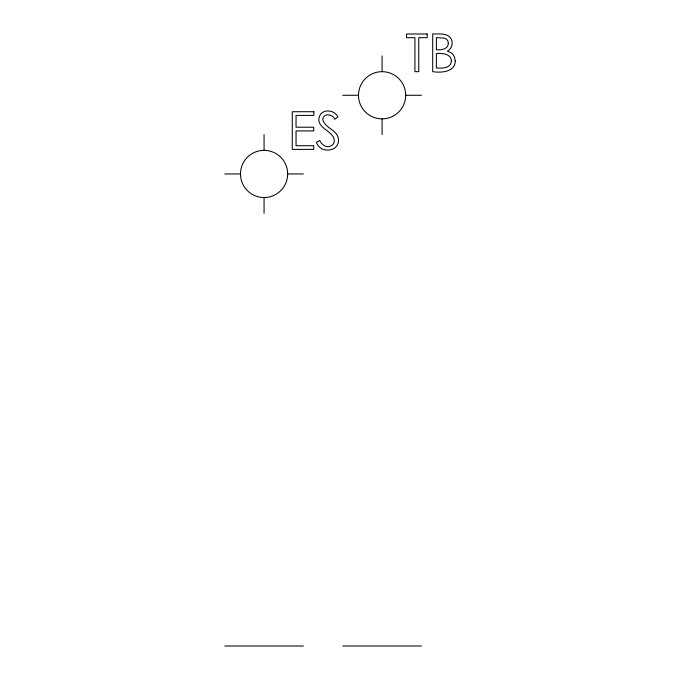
<?xml version="1.0" encoding="UTF-8"?>
<svg xmlns="http://www.w3.org/2000/svg" width="680" height="680" viewBox="0 0 680 680"><rect width="100%" height="100%" fill="white"/><g stroke="black" fill="none" stroke-linecap="round" stroke-linejoin="round"><path stroke-width="1.02" d="M342.745 95.276L358.53 95.276M405.637 95.276L421.421 95.276M224.731 173.952L240.516 173.952M287.623 173.952L303.407 173.952M224.731 646L303.407 646M342.745 646L421.421 646M382.083 55.938L382.083 71.672A23.604 23.604 0 0 1 405.637 93.789L405.637 96.755A23.604 23.604 0 0 1 382.083 118.881L382.083 134.614M264.07 134.614L264.07 150.348A23.604 23.604 0 0 1 287.623 172.465L287.623 175.431A23.604 23.604 0 0 1 264.07 197.548L264.07 213.291M264.07 197.548A23.604 23.604 0 0 1 240.516 175.431L240.516 172.465A23.604 23.604 0 0 1 264.07 150.348M382.083 118.881A23.604 23.604 0 0 1 358.53 96.755L358.53 93.789A23.604 23.604 0 0 1 382.083 71.672M455.269 60.868C455.217 72.216 440.904 72.972 432.701 71.672L432.701 34C439.229 34.042 449.412 32.512 451.868 40.655C453.008 44.684 451.163 49.215 447.406 51.136L449.998 52.215A9.358 9.358 0 0 1 454.385 56.729L455.269 60.868M338.538 140.207C338.453 152.38 319.949 153.587 316.481 142.383L319.685 140.463C321.547 144.679 326.493 148.41 331.058 145.8A6.239 6.239 0 0 0 334.245 141.899C335.35 130.806 316.208 129.217 319.158 117.266C321.58 108.443 334.348 109.353 337.892 116.951L334.824 119.281C332.784 113.994 323.264 112.65 322.762 119.459C324.692 128.401 338.419 130.042 338.538 140.207M448.324 43.222C448.256 49.325 441.108 50.235 436.39 49.751L436.39 37.689L444.176 38.055L446.513 39.16L447.873 40.91L448.324 43.222M451.375 60.945C451.069 68.476 441.898 68.383 436.39 67.983L436.39 53.541C442.008 53.159 451.002 53.499 451.375 60.945M427.176 34L406.529 34L406.529 37.689L414.927 37.689L414.927 71.672L418.769 71.672L418.769 37.689L427.176 37.689L427.176 34M313.871 111.724L292.281 111.724L292.281 149.396L313.718 149.396L313.718 145.715L296.047 145.715L296.047 130.908L313.718 130.908L313.718 127.219L296.047 127.219L296.047 115.413L313.871 115.413L313.871 111.724"/></g></svg>
